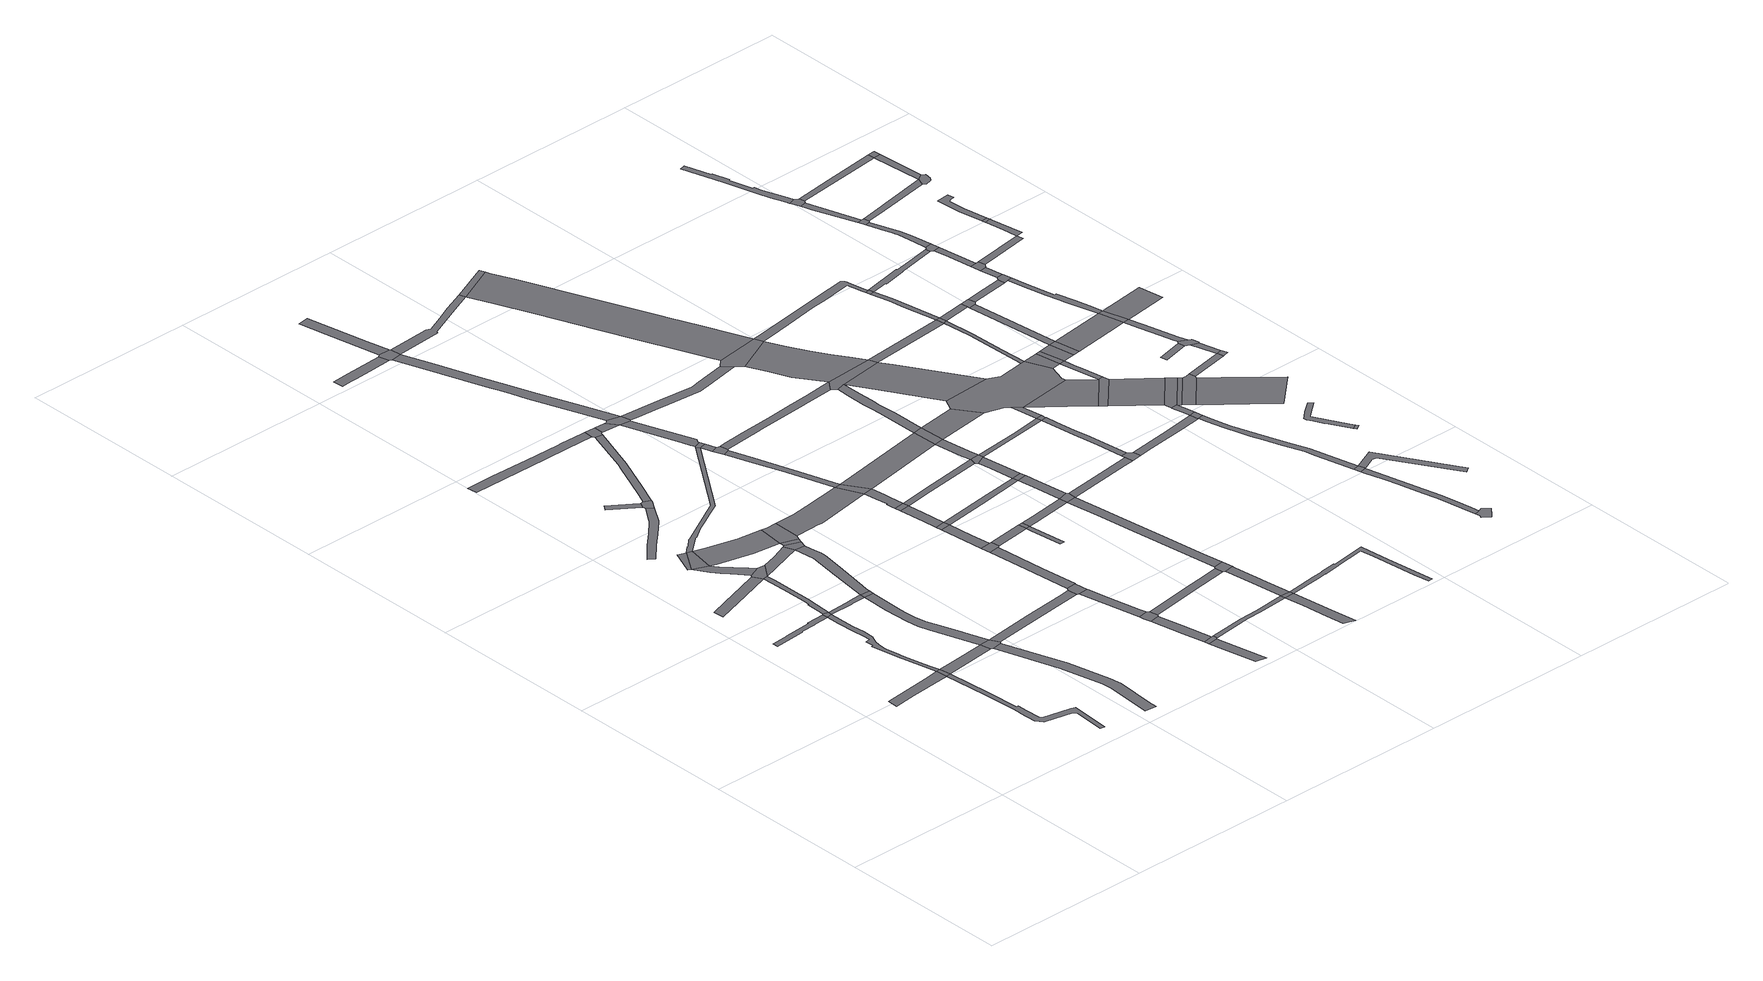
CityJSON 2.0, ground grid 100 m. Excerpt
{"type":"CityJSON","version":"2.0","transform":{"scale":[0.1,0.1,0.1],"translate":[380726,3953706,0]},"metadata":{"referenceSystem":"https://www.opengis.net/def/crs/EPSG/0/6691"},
"CityObjects":{
"road1":{"type":"Road","attributes":{"class":"1040","RoadStructureAttribute.sectionType":"1"},"geometry":[{"type":"MultiSurface","lod":"1","boundaries":[[[0,1,2,3,4,5]]]}]},
"road2":{"type":"Road","attributes":{"class":"1040","RoadStructureAttribute.sectionType":"1"},"geometry":[{"type":"MultiSurface","lod":"1","boundaries":[[[6,7,8,9,10,11,12,13,14,15,16,17,18]]]}]},
"road3":{"type":"Road","attributes":{"class":"1040","RoadStructureAttribute.sectionType":"1"},"geometry":[{"type":"MultiSurface","lod":"1","boundaries":[[[19,5,20,21,22,23,24,25,26,27,28,29,30,31,32,33,34,35,36,37]]]}]},
"road4":{"type":"Road","attributes":{"class":"1040","RoadStructureAttribute.sectionType":"4"},"geometry":[{"type":"MultiSurface","lod":"1","boundaries":[[[38,0,5,19]]]}]},
"road5":{"type":"Road","attributes":{"class":"1040","RoadStructureAttribute.sectionType":"1"},"geometry":[{"type":"MultiSurface","lod":"1","boundaries":[[[39,18,40,41,42,43,44,45,46,47,48,49,50,0,38,51,52,53,54,55,56,57,58,59,60,61,62,63]]]}]},
"road6":{"type":"Road","attributes":{"class":"1040","RoadStructureAttribute.sectionType":"1"},"geometry":[{"type":"MultiSurface","lod":"1","boundaries":[[[64,65,66,67,68,69,70,71]]]}]},
"road7":{"type":"Road","attributes":{"class":"1040","RoadStructureAttribute.sectionType":"1"},"geometry":[{"type":"MultiSurface","lod":"1","boundaries":[[[72,73,74,38,19,75,76]]]}]},
"road8":{"type":"Road","attributes":{"class":"1040","RoadStructureAttribute.sectionType":"4"},"geometry":[{"type":"MultiSurface","lod":"1","boundaries":[[[77,6,18,39,78]]]}]},
"road9":{"type":"Road","attributes":{"class":"1040","RoadStructureAttribute.sectionType":"1"},"geometry":[{"type":"MultiSurface","lod":"1","boundaries":[[[79,71,80,81,82,83,84,85,77,78,86,87,88,89]]]}]},
"road10":{"type":"Road","attributes":{"name":"都道440号","class":"1040","function":"3","usage":"1","RoadStructureAttribute.sectionType":"1"},"geometry":[{"type":"MultiSurface","lod":"1","boundaries":[[[90,91,92,93]]]}]},
"road11":{"type":"Road","attributes":{"name":"都道440号","class":"1040","function":"3","usage":"1","RoadStructureAttribute.sectionType":"4"},"geometry":[{"type":"MultiSurface","lod":"1","boundaries":[[[93,92,94,95]]]}]},
"road12":{"type":"Road","attributes":{"class":"1040","RoadStructureAttribute.sectionType":"1"},"geometry":[{"type":"MultiSurface","lod":"1","boundaries":[[[92,96,97,98,99,100,101,102,103,104,94]]]}]},
"road13":{"type":"Road","attributes":{"class":"1040","RoadStructureAttribute.sectionType":"1"},"geometry":[{"type":"MultiSurface","lod":"1","boundaries":[[[105,106,107,78,39,108,109,110]]]}]},
"road14":{"type":"Road","attributes":{"class":"1040","RoadStructureAttribute.sectionType":"1"},"geometry":[{"type":"MultiSurface","lod":"1","boundaries":[[[111,112,113,114,115,116,117,118,119,120,121]]]}]},
"road15":{"type":"Road","attributes":{"class":"1040","RoadStructureAttribute.sectionType":"4"},"geometry":[{"type":"MultiSurface","lod":"1","boundaries":[[[101,100,64,71,79,122,123]]]}]},
"road16":{"type":"Road","attributes":{"class":"1040","RoadStructureAttribute.sectionType":"4"},"geometry":[{"type":"MultiSurface","lod":"1","boundaries":[[[124,72,76,112,111,125]]]}]},
"road17":{"type":"Road","attributes":{"class":"1040","RoadStructureAttribute.sectionType":"1"},"geometry":[{"type":"MultiSurface","lod":"1","boundaries":[[[126,127,128,129,130,131,132,133,134,135,136,137]]]}]},
"road18":{"type":"Road","attributes":{"class":"1040","RoadStructureAttribute.sectionType":"1"},"geometry":[{"type":"MultiSurface","lod":"1","boundaries":[[[110,138,139,140,141,142,72,124,143,144,145,146,147,148,149,150,151,152,153]]]}]},
"road19":{"type":"Road","attributes":{"class":"1040","RoadStructureAttribute.sectionType":"4"},"geometry":[{"type":"MultiSurface","lod":"1","boundaries":[[[154,105,110,153,155]]]}]},
"road20":{"type":"Road","attributes":{"name":"都道440号","class":"1040","function":"3","usage":"1","RoadStructureAttribute.sectionType":"1"},"geometry":[{"type":"MultiSurface","lod":"1","boundaries":[[[95,94,156,157,158,159,160,161]]]}]},
"road21":{"type":"Road","attributes":{"class":"1040","RoadStructureAttribute.sectionType":"1"},"geometry":[{"type":"MultiSurface","lod":"1","boundaries":[[[162,163,122,79,164,165,166]]]}]},
"road22":{"type":"Road","attributes":{"class":"1040","RoadStructureAttribute.sectionType":"1"},"geometry":[{"type":"MultiSurface","lod":"1","boundaries":[[[167,168,169,170]]]}]},
"road23":{"type":"Road","attributes":{"class":"1040","RoadStructureAttribute.sectionType":"1"},"geometry":[{"type":"MultiSurface","lod":"1","boundaries":[[[166,171,172,154,155,173,174,175,176,177,178,179,180,181]]]}]},
"road24":{"type":"Road","attributes":{"class":"1040","RoadStructureAttribute.sectionType":"4"},"geometry":[{"type":"MultiSurface","lod":"1","boundaries":[[[182,170,169,183,126,137,184,185]]]}]},
"road25":{"type":"Road","attributes":{"class":"1040","RoadStructureAttribute.sectionType":"4"},"geometry":[{"type":"MultiSurface","lod":"1","boundaries":[[[186,162,166,181,187]]]}]},
"road26":{"type":"Road","attributes":{"class":"1040","RoadStructureAttribute.sectionType":"1"},"geometry":[{"type":"MultiSurface","lod":"1","boundaries":[[[188,189,190,191,192,193,194,195,196,197,198]]]}]},
"road27":{"type":"Road","attributes":{"class":"1040","RoadStructureAttribute.sectionType":"1"},"geometry":[{"type":"MultiSurface","lod":"1","boundaries":[[[158,199,200,186,187,201]]]}]},
"road28":{"type":"Road","attributes":{"class":"1040","RoadStructureAttribute.sectionType":"1"},"geometry":[{"type":"MultiSurface","lod":"1","boundaries":[[[202,203,204,124,125,205,206,207]]]}]},
"road29":{"type":"Road","attributes":{"name":"都道440号","class":"1040","function":"3","usage":"1","RoadStructureAttribute.sectionType":"4"},"geometry":[{"type":"MultiSurface","lod":"1","boundaries":[[[159,158,201,208,209,210,211,212]]]}]},
"road30":{"type":"Road","attributes":{"class":"1040","RoadStructureAttribute.sectionType":"1"},"geometry":[{"type":"MultiSurface","lod":"1","boundaries":[[[213,214,215,216,217,218,219,220,93,95,221,222,223,224,225,226,227]]]}]},
"road31":{"type":"Road","attributes":{"class":"1040","RoadStructureAttribute.sectionType":"1"},"geometry":[{"type":"MultiSurface","lod":"1","boundaries":[[[228,229,230,231,232,233,182,185,234,235,236,237,238]]]}]},
"road32":{"type":"Road","attributes":{"class":"1040","RoadStructureAttribute.sectionType":"1"},"geometry":[{"type":"MultiSurface","lod":"1","boundaries":[[[239,240,241,242,243,244]]]}]},
"road33":{"type":"Road","attributes":{"class":"1040","RoadStructureAttribute.sectionType":"4"},"geometry":[{"type":"MultiSurface","lod":"1","boundaries":[[[245,246,247,240,239,248]]]}]},
"road34":{"type":"Road","attributes":{"class":"1040","RoadStructureAttribute.sectionType":"1"},"geometry":[{"type":"MultiSurface","lod":"1","boundaries":[[[249,250,251,247,246,252]]]}]},
"road35":{"type":"Road","attributes":{"class":"1040","RoadStructureAttribute.sectionType":"1"},"geometry":[{"type":"MultiSurface","lod":"1","boundaries":[[[253,254,255,256,257,258,259,260]]]}]},
"road36":{"type":"Road","attributes":{"class":"1040","RoadStructureAttribute.sectionType":"4"},"geometry":[{"type":"MultiSurface","lod":"1","boundaries":[[[261,262,263,250,249,264,265]]]}]},
"road37":{"type":"Road","attributes":{"class":"1040","RoadStructureAttribute.sectionType":"1"},"geometry":[{"type":"MultiSurface","lod":"1","boundaries":[[[266,267,268,262,261,269,270,271]]]}]},
"road38":{"type":"Road","attributes":{"name":"都道440号","class":"1040","function":"3","usage":"1","RoadStructureAttribute.sectionType":"1"},"geometry":[{"type":"MultiSurface","lod":"1","boundaries":[[[272,273,274,211,210,275,276,277,278]]]}]},
"road39":{"type":"Road","attributes":{"class":"1040","RoadStructureAttribute.sectionType":"4"},"geometry":[{"type":"MultiSurface","lod":"1","boundaries":[[[279,280,202,207,281,267,266]]]}]},
"road40":{"type":"Road","attributes":{"class":"1040","RoadStructureAttribute.sectionType":"4"},"geometry":[{"type":"MultiSurface","lod":"1","boundaries":[[[194,193,228,238,282,283,284]]]}]},
"road41":{"type":"Road","attributes":{"class":"1040","RoadStructureAttribute.sectionType":"1"},"geometry":[{"type":"MultiSurface","lod":"1","boundaries":[[[285,286,287,280,279,288,289]]]}]},
"road42":{"type":"Road","attributes":{"class":"1040","RoadStructureAttribute.sectionType":"4"},"geometry":[{"type":"MultiSurface","lod":"1","boundaries":[[[290,291,292,293,286,285,294]]]}]},
"road43":{"type":"Road","attributes":{"class":"1040","RoadStructureAttribute.sectionType":"1"},"geometry":[{"type":"MultiSurface","lod":"1","boundaries":[[[284,283,295,296]]]}]},
"road44":{"type":"Road","attributes":{"class":"1040","RoadStructureAttribute.sectionType":"1"},"geometry":[{"type":"MultiSurface","lod":"1","boundaries":[[[297,298,299,292,291,300]]]}]},
"road45":{"type":"Road","attributes":{"class":"1040","RoadStructureAttribute.sectionType":"4"},"geometry":[{"type":"MultiSurface","lod":"1","boundaries":[[[301,253,260,302,303,304,305]]]}]},
"road46":{"type":"Road","attributes":{"class":"1040","RoadStructureAttribute.sectionType":"4"},"geometry":[{"type":"MultiSurface","lod":"1","boundaries":[[[306,307,298,297]]]}]},
"road47":{"type":"Road","attributes":{"class":"1040","RoadStructureAttribute.sectionType":"1"},"geometry":[{"type":"MultiSurface","lod":"1","boundaries":[[[303,302,308,309,310,311,312,313,314,315,316,317,318,319,320]]]}]},
"road48":{"type":"Road","attributes":{"class":"1040","RoadStructureAttribute.sectionType":"1"},"geometry":[{"type":"MultiSurface","lod":"1","boundaries":[[[321,322,323,324,301,305,325,326]]]}]},
"road49":{"type":"Road","attributes":{"class":"1040","RoadStructureAttribute.sectionType":"4"},"geometry":[{"type":"MultiSurface","lod":"1","boundaries":[[[314,327,296,295,328,329,330,331,315]]]}]},
"road50":{"type":"Road","attributes":{"class":"1040","RoadStructureAttribute.sectionType":"1"},"geometry":[{"type":"MultiSurface","lod":"1","boundaries":[[[332,333,334,307,306,335]]]}]},
"road51":{"type":"Road","attributes":{"class":"1040","RoadStructureAttribute.sectionType":"1"},"geometry":[{"type":"MultiSurface","lod":"1","boundaries":[[[295,336,337,338,339,340,341,342,343,328]]]}]},
"road52":{"type":"Road","attributes":{"class":"1040","RoadStructureAttribute.sectionType":"4"},"geometry":[{"type":"MultiSurface","lod":"1","boundaries":[[[340,339,213,227,344]]]}]},
"road53":{"type":"Road","attributes":{"class":"1040","RoadStructureAttribute.sectionType":"1"},"geometry":[{"type":"MultiSurface","lod":"1","boundaries":[[[345,346,347,245,248,348,349,350]]]}]},
"road54":{"type":"Road","attributes":{"class":"1040","RoadStructureAttribute.sectionType":"1"},"geometry":[{"type":"MultiSurface","lod":"1","boundaries":[[[344,227,351,352,353]]]}]},
"road55":{"type":"Road","attributes":{"class":"1040","RoadStructureAttribute.sectionType":"4"},"geometry":[{"type":"MultiSurface","lod":"1","boundaries":[[[354,353,352,355,356,357,358]]]}]},
"road56":{"type":"Road","attributes":{"class":"1040","RoadStructureAttribute.sectionType":"4"},"geometry":[{"type":"MultiSurface","lod":"1","boundaries":[[[359,360,333,332]]]}]},
"road57":{"type":"Road","attributes":{"class":"1040","RoadStructureAttribute.sectionType":"1"},"geometry":[{"type":"MultiSurface","lod":"1","boundaries":[[[356,355,361,362,363,364,272,365,366,367,368]]]}]},
"road58":{"type":"Road","attributes":{"class":"1040","usage":"1","RoadStructureAttribute.sectionType":"1"},"geometry":[{"type":"MultiSurface","lod":"1","boundaries":[[[369,278,370,371,372,373,360,359,374,375]]]}]},
"road59":{"type":"Road","attributes":{"name":"都道440号","class":"1040","function":"3","usage":"1","RoadStructureAttribute.sectionType":"4"},"geometry":[{"type":"MultiSurface","lod":"1","boundaries":[[[365,272,278,369]]]}]},
"road60":{"type":"Road","attributes":{"class":"1040","RoadStructureAttribute.sectionType":"1"},"geometry":[{"type":"MultiSurface","lod":"1","boundaries":[[[376,377,378,265,264,379,380,381]]]}]},
"road61":{"type":"Road","attributes":{"class":"1040","RoadStructureAttribute.sectionType":"1"},"geometry":[{"type":"MultiSurface","lod":"1","boundaries":[[[382,290,294,383,384]]]}]},
"road62":{"type":"Road","attributes":{"class":"1040","RoadStructureAttribute.sectionType":"1"},"geometry":[{"type":"MultiSurface","lod":"1","boundaries":[[[385,384,386,387,388]]]}]},
"road63":{"type":"Road","attributes":{"class":"1040","RoadStructureAttribute.sectionType":"4"},"geometry":[{"type":"MultiSurface","lod":"1","boundaries":[[[389,382,384,385]]]}]},
"road64":{"type":"Road","attributes":{"class":"1040","RoadStructureAttribute.sectionType":"1"},"geometry":[{"type":"MultiSurface","lod":"1","boundaries":[[[350,390,391,392,393,394,395]]]}]},
"road65":{"type":"Road","attributes":{"class":"1040","RoadStructureAttribute.sectionType":"1"},"geometry":[{"type":"MultiSurface","lod":"1","boundaries":[[[396,397,306,297,398,399]]]}]},
"road66":{"type":"Road","attributes":{"class":"1040","RoadStructureAttribute.sectionType":"4"},"geometry":[{"type":"MultiSurface","lod":"1","boundaries":[[[345,350,395,400]]]}]},
"road67":{"type":"Road","attributes":{"class":"1040","RoadStructureAttribute.sectionType":"1"},"geometry":[{"type":"MultiSurface","lod":"1","boundaries":[[[401,402,403,404,405,304,303,406,407,408,409]]]}]},
"road68":{"type":"Road","attributes":{"class":"1040","RoadStructureAttribute.sectionType":"1"},"geometry":[{"type":"MultiSurface","lod":"1","boundaries":[[[410,411,359,332,412,413]]]}]},
"road69":{"type":"Road","attributes":{"class":"1040","RoadStructureAttribute.sectionType":"1"},"geometry":[{"type":"MultiSurface","lod":"1","boundaries":[[[414,415,416,417,345,400,418,419,420,421]]]}]},
"road70":{"type":"Road","attributes":{"name":"都道440号","class":"1040","function":"3","usage":"1","RoadStructureAttribute.sectionType":"1"},"geometry":[{"type":"MultiSurface","lod":"1","boundaries":[[[422,365,369,423]]]}]},
"road71":{"type":"Road","attributes":{"class":"1040","RoadStructureAttribute.sectionType":"1"},"geometry":[{"type":"MultiSurface","lod":"1","boundaries":[[[424,425,389,385,426,427]]]}]},
"road72":{"type":"Road","attributes":{"class":"1040","RoadStructureAttribute.sectionType":"4"},"geometry":[{"type":"MultiSurface","lod":"1","boundaries":[[[428,429,376,381,430,415,414]]]}]},
"road73":{"type":"Road","attributes":{"class":"1040","RoadStructureAttribute.sectionType":"1"},"geometry":[{"type":"MultiSurface","lod":"1","boundaries":[[[431,432,433,434,315,331,435,436,437,438,439,440,441]]]}]},
"road74":{"type":"Road","attributes":{"class":"1040","RoadStructureAttribute.sectionType":"1"},"geometry":[{"type":"MultiSurface","lod":"1","boundaries":[[[442,427,443,444,445,429,428,446,447,448,449]]]}]},
"road75":{"type":"Road","attributes":{"class":"1040","RoadStructureAttribute.sectionType":"1"},"geometry":[{"type":"MultiSurface","lod":"1","boundaries":[[[450,451,452,453,454,455,456,358,357,457,458,459,460,461,462,463]]]}]},
"road76":{"type":"Road","attributes":{"class":"1040","RoadStructureAttribute.sectionType":"4"},"geometry":[{"type":"MultiSurface","lod":"1","boundaries":[[[464,424,427,442,465]]]}]},
"road77":{"type":"Road","attributes":{"class":"1040","RoadStructureAttribute.sectionType":"1"},"geometry":[{"type":"MultiSurface","lod":"1","boundaries":[[[466,399,467,424,464,468]]]}]},
"road78":{"type":"Road","attributes":{"class":"1040","RoadStructureAttribute.sectionType":"1"},"geometry":[{"type":"MultiSurface","lod":"1","boundaries":[[[469,470,471,472,473,474,400,395,475,476,477,478,479,480,481,482,483,484,485,486]]]}]},
"road79":{"type":"Road","attributes":{"class":"1040","RoadStructureAttribute.sectionType":"4"},"geometry":[{"type":"MultiSurface","lod":"1","boundaries":[[[487,396,399,466]]]}]},
"road80":{"type":"Road","attributes":{"class":"1040","RoadStructureAttribute.sectionType":"1"},"geometry":[{"type":"MultiSurface","lod":"1","boundaries":[[[488,489,490,396,487,491,492]]]}]},
"road81":{"type":"Road","attributes":{"class":"1040","RoadStructureAttribute.sectionType":"4"},"geometry":[{"type":"MultiSurface","lod":"1","boundaries":[[[493,410,413,489,488]]]}]},
"road82":{"type":"Road","attributes":{"class":"1040","RoadStructureAttribute.sectionType":"1"},"geometry":[{"type":"MultiSurface","lod":"1","boundaries":[[[494,423,495,410,493,496]]]}]},
"road83":{"type":"Road","attributes":{"name":"都道440号","class":"1040","function":"3","usage":"1","RoadStructureAttribute.sectionType":"4"},"geometry":[{"type":"MultiSurface","lod":"1","boundaries":[[[497,422,423,494]]]}]},
"road84":{"type":"Road","attributes":{"name":"都道8号","class":"1040","function":"3","usage":"1","RoadStructureAttribute.sectionType":"4"},"geometry":[{"type":"MultiSurface","lod":"1","boundaries":[[[498,401,409,499]]]}]},
"road85":{"type":"Road","attributes":{"class":"1040","RoadStructureAttribute.sectionType":"1"},"geometry":[{"type":"MultiSurface","lod":"1","boundaries":[[[500,501,502,503,504,505,422,497,506,507,508,509]]]}]},
"road86":{"type":"Road","attributes":{"class":"1040","RoadStructureAttribute.sectionType":"1"},"geometry":[{"type":"MultiSurface","lod":"1","boundaries":[[[510,511,465,442,512,513,514]]]}]},
"road87":{"type":"Road","attributes":{"name":"都道8号","class":"1040","function":"3","usage":"1","RoadStructureAttribute.sectionType":"1"},"geometry":[{"type":"MultiSurface","lod":"1","boundaries":[[[499,409,515,516,517,518,519,520,521,522,523,524,525,526,527,528,529,530,531,532]]]}]},
"road88":{"type":"Road","attributes":{"name":"都道440号","class":"1040","function":"3","usage":"1","RoadStructureAttribute.sectionType":"1"},"geometry":[{"type":"MultiSurface","lod":"1","boundaries":[[[533,497,494,534]]]}]},
"road89":{"type":"Road","attributes":{"name":"都道8号","class":"1040","function":"3","usage":"1","RoadStructureAttribute.sectionType":"4"},"geometry":[{"type":"MultiSurface","lod":"1","boundaries":[[[522,521,431,441,535,536]]]}]},
"road90":{"type":"Road","attributes":{"class":"1040","RoadStructureAttribute.sectionType":"1"},"geometry":[{"type":"MultiSurface","lod":"1","boundaries":[[[537,538,493,488,539]]]}]},
"road91":{"type":"Road","attributes":{"name":"都道8号","class":"1040","function":"3","usage":"1","RoadStructureAttribute.sectionType":"1"},"geometry":[{"type":"MultiSurface","lod":"1","boundaries":[[[536,535,540,541,542,450,543,544,545,546,547]]]}]},
"road92":{"type":"Road","attributes":{"name":"都道8号","class":"1040","function":"3","usage":"1","RoadStructureAttribute.sectionType":"4"},"geometry":[{"type":"MultiSurface","lod":"1","boundaries":[[[543,450,463,501,500,548]]]}]},
"road93":{"type":"Road","attributes":{"class":"1040","RoadStructureAttribute.sectionType":"4"},"geometry":[{"type":"MultiSurface","lod":"1","boundaries":[[[549,550,510,514,551,552]]]}]},
"road94":{"type":"Road","attributes":{"class":"1040","RoadStructureAttribute.sectionType":"1"},"geometry":[{"type":"MultiSurface","lod":"1","boundaries":[[[553,539,554,555,556,550,549,557,558,559]]]}]},
"road95":{"type":"Road","attributes":{"name":"都道8号","class":"1040","function":"3","usage":"1","RoadStructureAttribute.sectionType":"1"},"geometry":[{"type":"MultiSurface","lod":"1","boundaries":[[[548,500,560,561,562,563]]]}]},
"road96":{"type":"Road","attributes":{"class":"1040","RoadStructureAttribute.sectionType":"4"},"geometry":[{"type":"MultiSurface","lod":"1","boundaries":[[[564,537,539,553,565]]]}]},
"road97":{"type":"Road","attributes":{"class":"1040","RoadStructureAttribute.sectionType":"1"},"geometry":[{"type":"MultiSurface","lod":"1","boundaries":[[[566,537,564,567]]]}]},
"road98":{"type":"Road","attributes":{"name":"都道8号","class":"1040","function":"3","usage":"1","RoadStructureAttribute.sectionType":"4"},"geometry":[{"type":"MultiSurface","lod":"1","boundaries":[[[562,561,533,534,568,566,567,569,570,571,572,573,574]]]}]},
"road99":{"type":"Road","attributes":{"class":"1040","RoadStructureAttribute.sectionType":"1"},"geometry":[{"type":"MultiSurface","lod":"1","boundaries":[[[575,576,552,551,577,578,579]]]}]},
"road100":{"type":"Road","attributes":{"name":"都道8号","class":"1040","function":"3","usage":"1","RoadStructureAttribute.sectionType":"1"},"geometry":[{"type":"MultiSurface","lod":"1","boundaries":[[[569,567,580,581,582,583]]]}]},
"road101":{"type":"Road","attributes":{"class":"1040","RoadStructureAttribute.sectionType":"1"},"geometry":[{"type":"MultiSurface","lod":"1","boundaries":[[[584,585,586,522,536,587,588,589,590,591,592,593,594,595,596,597,598,599]]]}]},
"road102":{"type":"Road","attributes":{"class":"1040","RoadStructureAttribute.sectionType":"1"},"geometry":[{"type":"MultiSurface","lod":"1","boundaries":[[[600,543,548,601]]]}]},
"road103":{"type":"Road","attributes":{"class":"1040","RoadStructureAttribute.sectionType":"4"},"geometry":[{"type":"MultiSurface","lod":"1","boundaries":[[[602,603,604,605,606,607,608,609]]]}]},
"road104":{"type":"Road","attributes":{"name":"都道8号","class":"1040","function":"3","usage":"1","RoadStructureAttribute.sectionType":"4"},"geometry":[{"type":"MultiSurface","lod":"1","boundaries":[[[610,583,582,611,612]]]}]},
"road105":{"type":"Road","attributes":{"class":"1040","RoadStructureAttribute.sectionType":"1"},"geometry":[{"type":"MultiSurface","lod":"1","boundaries":[[[613,614,615,616,617,618,619,620,621,622,604,603,623,624,625,626,627]]]}]},
"road106":{"type":"Road","attributes":{"class":"1040","RoadStructureAttribute.sectionType":"4"},"geometry":[{"type":"MultiSurface","lod":"1","boundaries":[[[628,629,614,613,630]]]}]},
"road107":{"type":"Road","attributes":{"class":"1040","RoadStructureAttribute.sectionType":"1"},"geometry":[{"type":"MultiSurface","lod":"1","boundaries":[[[631,632,633,634,635,636,637,638,639,640,641,629,628,642,643,644,645,646,647,648,649]]]}]},
"road108":{"type":"Road","attributes":{"class":"1040","RoadStructureAttribute.sectionType":"4"},"geometry":[{"type":"MultiSurface","lod":"1","boundaries":[[[650,575,579,632,631,651]]]}]},
"road109":{"type":"Road","attributes":{"class":"1040","RoadStructureAttribute.sectionType":"1"},"geometry":[{"type":"MultiSurface","lod":"1","boundaries":[[[652,653,654,655,575,650,656]]]}]},
"road110":{"type":"Road","attributes":{"name":"都道8号","class":"1040","function":"3","usage":"1","RoadStructureAttribute.sectionType":"1"},"geometry":[{"type":"MultiSurface","lod":"1","boundaries":[[[612,611,657,658,659]]]}]},
"road111":{"type":"Road","attributes":{"name":"都道8号","class":"1040","function":"3","usage":"1","RoadStructureAttribute.sectionType":"1"},"geometry":[{"type":"MultiSurface","lod":"1","boundaries":[[[660,572,571,661,662]]]}]},
"road112":{"type":"Road","attributes":{"class":"1040","RoadStructureAttribute.sectionType":"1"},"geometry":[{"type":"MultiSurface","lod":"1","boundaries":[[[663,601,664,573,572,665,666]]]}]},
"road113":{"type":"Road","attributes":{"class":"1040","RoadStructureAttribute.sectionType":"1"},"geometry":[{"type":"MultiSurface","lod":"1","boundaries":[[[667,662,583,610,668,669]]]}]},
"road114":{"type":"Road","attributes":{"name":"都道8号","class":"1040","function":"3","usage":"1","RoadStructureAttribute.sectionType":"4"},"geometry":[{"type":"MultiSurface","lod":"1","boundaries":[[[670,660,662,667]]]}]},
"road115":{"type":"Road","attributes":{"class":"1040","RoadStructureAttribute.sectionType":"4"},"geometry":[{"type":"MultiSurface","lod":"1","boundaries":[[[671,600,601,663]]]}]},
"road116":{"type":"Road","attributes":{"name":"都道8号","class":"1040","function":"3","usage":"1","RoadStructureAttribute.sectionType":"4"},"geometry":[{"type":"MultiSurface","lod":"1","boundaries":[[[658,657,653,652,672,673]]]}]},
"road117":{"type":"Road","attributes":{"class":"1040","RoadStructureAttribute.sectionType":"1"},"geometry":[{"type":"MultiSurface","lod":"1","boundaries":[[[674,628,630,675,676,677,678]]]}]},
"road118":{"type":"Road","attributes":{"class":"1040","RoadStructureAttribute.sectionType":"1"},"geometry":[{"type":"MultiSurface","lod":"1","boundaries":[[[679,680,681,682,600,671,683]]]}]},
"road119":{"type":"Road","attributes":{"name":"都道8号","class":"1040","function":"3","usage":"1","RoadStructureAttribute.sectionType":"1"},"geometry":[{"type":"MultiSurface","lod":"1","boundaries":[[[672,652,684,685]]]}]},
"road120":{"type":"Road","attributes":{"name":"都道8号","class":"1040","function":"3","usage":"1","RoadStructureAttribute.sectionType":"1"},"geometry":[{"type":"MultiSurface","lod":"1","boundaries":[[[686,670,667,687]]]}]},
"road121":{"type":"Road","attributes":{"class":"1040","RoadStructureAttribute.sectionType":"4"},"geometry":[{"type":"MultiSurface","lod":"1","boundaries":[[[688,595,594,680,679]]]}]},
"road122":{"type":"Road","attributes":{"name":"都道8号","class":"1040","function":"3","usage":"1","RoadStructureAttribute.sectionType":"4"},"geometry":[{"type":"MultiSurface","lod":"1","boundaries":[[[689,690,685,684,691,692,693]]]}]},
"road123":{"type":"Road","attributes":{"name":"都道8号","class":"1040","function":"3","usage":"1","RoadStructureAttribute.sectionType":"4"},"geometry":[{"type":"MultiSurface","lod":"1","boundaries":[[[694,686,687,695]]]}]},
"road124":{"type":"Road","attributes":{"class":"1040","RoadStructureAttribute.sectionType":"1"},"geometry":[{"type":"MultiSurface","lod":"1","boundaries":[[[696,671,663,697]]]}]},
"road125":{"type":"Road","attributes":{"class":"1040","RoadStructureAttribute.sectionType":"1"},"geometry":[{"type":"MultiSurface","lod":"1","boundaries":[[[698,699,686,694]]]}]},
"road126":{"type":"Road","attributes":{"class":"1040","RoadStructureAttribute.sectionType":"1"},"geometry":[{"type":"MultiSurface","lod":"1","boundaries":[[[700,701,702,703,704,705,706,707,708,709,710,711,712,713,714,715]]]}]},
"road127":{"type":"Road","attributes":{"class":"1040","RoadStructureAttribute.sectionType":"4"},"geometry":[{"type":"MultiSurface","lod":"1","boundaries":[[[710,709,716,717]]]}]},
"road128":{"type":"Road","attributes":{"name":"都道8号","class":"1040","function":"3","usage":"1","RoadStructureAttribute.sectionType":"1"},"geometry":[{"type":"MultiSurface","lod":"1","boundaries":[[[692,691,718,719,720,721,722]]]}]},
"road129":{"type":"Road","attributes":{"class":"1040","RoadStructureAttribute.sectionType":"4"},"geometry":[{"type":"MultiSurface","lod":"1","boundaries":[[[723,696,697,699,698,724]]]}]},
"road130":{"type":"Road","attributes":{"name":"都道8号","class":"1040","function":"3","usage":"1","RoadStructureAttribute.sectionType":"1"},"geometry":[{"type":"MultiSurface","lod":"1","boundaries":[[[725,694,695,726,727]]]}]},
"road131":{"type":"Road","attributes":{"class":"1040","RoadStructureAttribute.sectionType":"1"},"geometry":[{"type":"MultiSurface","lod":"1","boundaries":[[[728,729,730,731,688,679,732,733,734,735,736,737]]]}]},
"road132":{"type":"Road","attributes":{"class":"1040","RoadStructureAttribute.sectionType":"1"},"geometry":[{"type":"MultiSurface","lod":"1","boundaries":[[[738,689,693,739]]]}]},
"road133":{"type":"Road","attributes":{"class":"1040","RoadStructureAttribute.sectionType":"1"},"geometry":[{"type":"MultiSurface","lod":"1","boundaries":[[[740,741,742,743]]]}]},
"road134":{"type":"Road","attributes":{"class":"1040","RoadStructureAttribute.sectionType":"1"},"geometry":[{"type":"MultiSurface","lod":"1","boundaries":[[[744,745,723,724,746]]]}]},
"road135":{"type":"Road","attributes":{"class":"1040","RoadStructureAttribute.sectionType":"4"},"geometry":[{"type":"MultiSurface","lod":"1","boundaries":[[[747,740,743,748,749,750,751,752]]]}]},
"road136":{"type":"Road","attributes":{"class":"1040","RoadStructureAttribute.sectionType":"1"},"geometry":[{"type":"MultiSurface","lod":"1","boundaries":[[[748,753,738,754,755,749]]]}]},
"road137":{"type":"Road","attributes":{"class":"1040","RoadStructureAttribute.sectionType":"4"},"geometry":[{"type":"MultiSurface","lod":"1","boundaries":[[[754,738,739,756,757,758]]]}]},
"road138":{"type":"Road","attributes":{"class":"1040","RoadStructureAttribute.sectionType":"1"},"geometry":[{"type":"MultiSurface","lod":"1","boundaries":[[[759,727,760,761,762,747,752,763,764]]]}]},
"road139":{"type":"Road","attributes":{"name":"都道8号","class":"1040","function":"3","usage":"1","RoadStructureAttribute.sectionType":"4"},"geometry":[{"type":"MultiSurface","lod":"1","boundaries":[[[765,725,727,759]]]}]},
"road140":{"type":"Road","attributes":{"class":"1040","RoadStructureAttribute.sectionType":"1"},"geometry":[{"type":"MultiSurface","lod":"1","boundaries":[[[766,767,768,769,770,771,725,765,772,773,774,775,776]]]}]},
"road141":{"type":"Road","attributes":{"class":"1040","RoadStructureAttribute.sectionType":"4"},"geometry":[{"type":"MultiSurface","lod":"1","boundaries":[[[777,778,744,746,767,766]]]}]},
"road142":{"type":"Road","attributes":{"class":"1040","RoadStructureAttribute.sectionType":"1"},"geometry":[{"type":"MultiSurface","lod":"1","boundaries":[[[779,780,778,777,781]]]}]},
"road143":{"type":"Road","attributes":{"class":"1040","RoadStructureAttribute.sectionType":"4"},"geometry":[{"type":"MultiSurface","lod":"1","boundaries":[[[782,783,784,785,780,779,786]]]}]},
"road144":{"type":"Road","attributes":{"class":"1040","RoadStructureAttribute.sectionType":"1"},"geometry":[{"type":"MultiSurface","lod":"1","boundaries":[[[787,788,789,790,784,783]]]}]},
"road145":{"type":"Road","attributes":{"class":"1040","RoadStructureAttribute.sectionType":"4"},"geometry":[{"type":"MultiSurface","lod":"1","boundaries":[[[791,792,793,728,737,788,787,794]]]}]},
"road146":{"type":"Road","attributes":{"class":"1040","RoadStructureAttribute.sectionType":"1"},"geometry":[{"type":"MultiSurface","lod":"1","boundaries":[[[795,796,797,798,799,800,801,802,803,804,805,806,807,808,809,810,811,812,813,814,815,816]]]}]},
"road147":{"type":"Road","attributes":{"class":"1040","RoadStructureAttribute.sectionType":"1"},"geometry":[{"type":"MultiSurface","lod":"1","boundaries":[[[817,818,819,820,821,822,823,824,792,791,825,826]]]}]},
"road148":{"type":"Road","attributes":{"class":"1040","RoadStructureAttribute.sectionType":"1"},"geometry":[{"type":"MultiSurface","lod":"1","boundaries":[[[827,828,829,830,831,832,833,834]]]}]},
"road149":{"type":"Road","attributes":{"class":"1040","RoadStructureAttribute.sectionType":"4"},"geometry":[{"type":"MultiSurface","lod":"1","boundaries":[[[805,804,835,828,827,836,837,838,839]]]}]},
"road150":{"type":"Road","attributes":{"class":"1040","RoadStructureAttribute.sectionType":"4"},"geometry":[{"type":"MultiSurface","lod":"1","boundaries":[[[834,833,818,817,840,841,842]]]}]},
"road151":{"type":"Road","attributes":{"name":"都道8号","class":"1040","function":"3","usage":"1","RoadStructureAttribute.sectionType":"1"},"geometry":[{"type":"MultiSurface","lod":"1","boundaries":[[[843,765,759,844,845]]]}]},
"road152":{"type":"Road","attributes":{"class":"1040","RoadStructureAttribute.sectionType":"1"},"geometry":[{"type":"MultiSurface","lod":"1","boundaries":[[[846,782,786,847,848]]]}]},
"road153":{"type":"Road","attributes":{"class":"1040","RoadStructureAttribute.sectionType":"1"},"geometry":[{"type":"MultiSurface","lod":"1","boundaries":[[[849,850,851,841,840,852,853]]]}]},
"road154":{"type":"Road","attributes":{"class":"1040","RoadStructureAttribute.sectionType":"1"},"geometry":[{"type":"MultiSurface","lod":"1","boundaries":[[[854,855,856,837,836,857]]]}]},
"road155":{"type":"Road","attributes":{"class":"1040","RoadStructureAttribute.sectionType":"1"},"geometry":[{"type":"MultiSurface","lod":"1","boundaries":[[[858,859,860,861,846,862,863,864]]]}]},
"road156":{"type":"Road","attributes":{"class":"1040","RoadStructureAttribute.sectionType":"4"},"geometry":[{"type":"MultiSurface","lod":"1","boundaries":[[[865,866,859,858]]]}]},
"road157":{"type":"Road","attributes":{"class":"1040","RoadStructureAttribute.sectionType":"1"},"geometry":[{"type":"MultiSurface","lod":"1","boundaries":[[[867,868,869,866,865,870,871,872,873]]]}]},
"road158":{"type":"Road","attributes":{"class":"1040","RoadStructureAttribute.sectionType":"4"},"geometry":[{"type":"MultiSurface","lod":"1","boundaries":[[[874,849,853,875,876,877,878]]]}]},
"road159":{"type":"Road","attributes":{"class":"1040","RoadStructureAttribute.sectionType":"1"},"geometry":[{"type":"MultiSurface","lod":"1","boundaries":[[[879,857,849,874]]]}]},
"road160":{"type":"Road","attributes":{"class":"1040","RoadStructureAttribute.sectionType":"4"},"geometry":[{"type":"MultiSurface","lod":"1","boundaries":[[[880,881,854,857,879]]]}]}
},
"vertices":[
[549,1070,0],[460,1058,0],[185,1028,0],[182,966,0],[315,981,0],[555,1003,0],
[493,1844,0],[388,1840,0],[389,1833,0],[230,1824,0],[231,1820,0],[128,1814,0],[130,1781,0],[308,1794,0],[310,1795,0],[321,1801,0],[403,1804,0],[413,1808,0],[498,1811,0],
[582,1007,0],[577,753,0],[591,556,0],[592,498,0],[588,498,0],[592,398,0],[621,360,0],[780,325,0],[797,304,0],[784,126,0],[809,122,0],[830,354,0],[803,361,0],[644,396,0],[631,412,0],[628,499,0],[626,557,0],[616,557,0],[603,751,0],
[573,1073,0],
[527,1818,0],[498,1728,0],[501,1633,0],[502,1613,0],[507,1570,0],[509,1517,0],[481,1513,0],[486,1465,0],[473,1462,0],[484,1394,0],[501,1304,0],[528,1165,0],[561,1126,0],[547,1191,0],[526,1286,0],[518,1336,0],[511,1378,0],[508,1399,0],[508,1423,0],[511,1455,0],[517,1480,0],[527,1507,0],[537,1525,0],[537,1592,0],[530,1665,0],
[478,2346,0],[376,2314,0],[300,2289,0],[219,2263,0],[112,2228,0],[117,2167,0],[339,2237,0],[509,2292,0],
[878,1107,0],[873,1106,0],[673,1082,0],[682,1019,0],[890,1043,0],
[499,1850,0],[532,1842,0],
[537,2298,0],[511,2241,0],[511,2120,0],[512,2005,0],[510,1962,0],[505,1962,0],[502,1888,0],[535,1885,0],[540,2005,0],[539,2120,0],[539,2241,0],
[347,2750,0],[286,2610,0],[303,2603,0],[392,2733,0],
[392,2566,0],[423,2724,0],
[353,2517,0],[387,2476,0],[396,2466,0],[443,2408,0],[483,2357,0],[552,2387,0],[522,2419,0],[468,2475,0],[419,2526,0],
[757,1854,0],[711,1853,0],[658,1849,0],[668,1820,0],[678,1822,0],[758,1823,0],
[964,1048,0],[904,1036,0],[1020,675,0],[1077,423,0],[1080,362,0],[1060,94,0],[1126,87,0],[1129,141,0],[1148,366,0],[1137,437,0],[1083,688,0],
[596,2381,0],[573,2382,0],
[943,1112,0],[969,1059,0],
[525,3174,0],[466,3088,0],[454,3070,0],[377,2991,0],[298,2917,0],[207,2821,0],[240,2793,0],[328,2885,0],[406,2957,0],[484,3035,0],[496,3047,0],[563,3151,0],
[755,1662,0],[758,1594,0],[760,1512,0],[771,1444,0],[788,1381,0],[906,1219,0],[893,1255,0],[853,1376,0],[827,1453,0],[815,1521,0],[814,1549,0],[812,1584,0],[810,1616,0],[811,1689,0],[814,1803,0],[815,1820,0],
[761,1854,0],[818,1851,0],
[431,2551,0],[633,2500,0],[793,2482,0],[809,2636,0],[667,2654,0],[484,2701,0],
[784,2445,0],[686,2407,0],[623,2325,0],[728,2359,0],[808,2385,0],
[391,3333,0],[368,3301,0],[521,3192,0],[541,3226,0],
[822,2264,0],[792,2079,0],[819,1876,0],[825,1912,0],[849,2042,0],[865,2140,0],[882,2245,0],[883,2264,0],[884,2276,0],[877,2317,0],[867,2380,0],
[559,3230,0],[523,3191,0],[594,3200,0],[600,3213,0],
[797,2450,0],[881,2420,0],
[169,3915,0],[6,3917,0],[11,3856,0],[472,3852,0],[624,3850,0],[787,3850,0],[788,3903,0],[774,3904,0],[631,3907,0],[614,3907,0],[403,3910,0],
[794,2471,0],[796,2455,0],[892,2448,0],
[1547,1183,0],[1481,1175,0],[1240,1149,0],[1123,1077,0],[1374,1106,0],[1552,1126,0],
[897,2462,0],[900,2470,0],[903,2475,0],[907,2633,0],[846,2632,0],
[1093,3422,0],[782,2975,0],[722,2944,0],[645,2900,0],[493,2817,0],[485,2814,0],[439,2771,0],[432,2771,0],[525,2806,0],[527,2803,0],[594,2850,0],[660,2883,0],[729,2921,0],[795,2956,0],[1111,3406,0],
[795,3836,0],[741,3675,0],[705,3570,0],[685,3523,0],[634,3402,0],[585,3287,0],[654,3342,0],[704,3463,0],[742,3551,0],[781,3663,0],[837,3825,0],
[1780,348,0],[1720,337,0],[1737,250,0],[1776,59,0],[1840,48,0],[1818,159,0],
[1784,380,0],[1773,379,0],[1714,367,0],[1787,354,0],
[1708,700,0],[1650,689,0],[1688,496,0],[1738,555,0],
[520,5121,0],[303,5106,0],[193,5100,0],[197,5038,0],[261,5043,0],[297,5045,0],[394,5052,0],[535,5061,0],
[1695,770,0],[1636,758,0],[1641,733,0],[1717,712,0],[1708,760,0],
[1622,1125,0],[1563,1119,0],[1593,970,0],[1686,813,0],[1649,993,0],[1623,1122,0],
[1350,2678,0],[1124,2645,0],[1029,2635,0],[1010,2478,0],[1041,2479,0],[1081,2479,0],[1416,2537,0],
[1614,1205,0],[1555,1199,0],[1554,1126,0],
[842,3840,0],[851,3845,0],[853,3900,0],
[1564,1714,0],[1503,1708,0],[1528,1467,0],[1614,1206,0],[1592,1424,0],
[1570,1773,0],[1558,1772,0],[1497,1766,0],[1501,1725,0],[1576,1722,0],
[962,3837,0],[918,3898,0],
[1530,2034,0],[1470,2026,0],[1476,1979,0],[1545,1894,0],
[531,5130,0],[548,5054,0],[613,5065,0],[606,5126,0],[601,5129,0],
[1526,2072,0],[1466,2064,0],
[596,4911,0],[678,4670,0],[726,4533,0],[741,4489,0],[766,4415,0],[796,4328,0],[943,3913,0],[1022,3892,0],[948,4101,0],[854,4362,0],[825,4444,0],[743,4683,0],[675,4882,0],
[503,5626,0],[437,5614,0],[438,5606,0],[468,5451,0],[573,5267,0],[536,5454,0],
[933,3900,0],[1029,3830,0],[1029,3831,0],[1031,3833,0],[1034,3834,0],
[1502,2304,0],[1441,2296,0],[1457,2144,0],[1511,2216,0],
[1057,3564,0],[1079,3500,0],[1094,3457,0],[1102,3435,0],[1144,3449,0],[1140,3458,0],[1152,3476,0],[1101,3621,0],
[1154,3421,0],
[2287,426,0],[2106,409,0],[1995,404,0],[2025,381,0],[2113,385,0],[2291,399,0],
[1115,3394,0],[1133,3342,0],[1175,3357,0],
[1186,3351,0],[1155,3280,0],[1195,3294,0],[1201,3303,0],[1195,3351,0],
[1499,2339,0],[1437,2331,0],
[1156,3279,0],[1215,3107,0],[1261,2971,0],[1282,2909,0],[1390,2684,0],[1321,2915,0],[1294,2997,0],[1241,3157,0],
[1476,2547,0],[1426,2464,0],[1436,2387,0],[1432,2387,0],[1435,2355,0],[1489,2433,0],[1485,2463,0],
[2221,836,0],[2158,827,0],[1973,801,0],[1789,723,0],[2071,765,0],[2229,789,0],
[1782,1799,0],[1779,1748,0],[1788,1750,0],
[1815,1753,0],[1792,1718,0],[1813,1528,0],[1840,1531,0],
[1809,1803,0],
[2306,284,0],[2325,127,0],[2339,25,0],[2402,3,0],[2382,161,0],[2349,398,0],
[2058,2141,0],[1861,2115,0],[1779,2066,0],[2064,2107,0],
[2346,424,0],
[1205,5273,0],[1081,5221,0],[987,5180,0],[889,5136,0],[864,5145,0],[887,5086,0],[890,5096,0],[1096,5187,0],[1218,5237,0],
[2024,2411,0],[1730,2372,0],[1675,2327,0],[2014,2372,0],
[2298,789,0],[2242,782,0],[2265,611,0],[2287,430,0],[2322,600,0],[2321,612,0],[2314,664,0],[2299,779,0],
[1988,2788,0],[1990,2635,0],
[2098,1841,0],[1887,1812,0],[1864,1759,0],[2105,1792,0],
[2289,856,0],[2230,848,0],[2230,789,0],
[1702,3899,0],[1528,3866,0],[1472,3855,0],[1271,3872,0],[1086,3829,0],[1187,3819,0],[1272,3811,0],[1461,3795,0],[1471,3794,0],[1538,3807,0],[1749,3848,0],
[2163,1799,0],[2131,1597,0],[2165,1344,0],[2202,1061,0],[2272,979,0],[2245,1181,0],[2207,1472,0],[2181,1668,0],
[1999,3426,0],[1842,3408,0],[1771,3401,0],[1700,3395,0],[1553,3383,0],[1359,3367,0],[1222,3354,0],[1283,3310,0],[1427,3324,0],[1458,3326,0],[1585,3336,0],[1739,3350,0],[1777,3352,0],[1955,3367,0],
[2157,1855,0],[2167,1849,0],
[2122,2116,0],[2080,1983,0],[2132,2039,0],
[2892,491,0],[2684,461,0],[2683,468,0],[2590,455,0],[2590,453,0],[2525,445,0],[2528,418,0],[2594,426,0],[2594,424,0],[2687,436,0],[2687,440,0],[2865,466,0],[2876,381,0],[2909,120,0],[2921,27,0],[2947,30,0],[2912,320,0],[2907,356,0],
[2117,2150,0],
[2086,2386,0],[2030,2359,0],[2040,2284,0],[2111,2193,0],[2086,2383,0],
[2082,2415,0],
[2050,2646,0],[2015,2463,0],[2076,2456,0],
[2045,2797,0],
[1434,5374,0],[1447,5342,0],
[2040,3358,0],[1986,3342,0],[1982,3268,0],[1983,3151,0],[1984,3102,0],[1988,3037,0],[2045,2986,0],[2037,3102,0],[2040,3133,0],[2038,3270,0],
[2601,1905,0],[2408,1880,0],[2326,1819,0],[2550,1849,0],[2607,1857,0],
[1281,5092,0],[1364,4882,0],[1492,4563,0],[1577,4351,0],[1660,4144,0],[1725,3981,0],[1742,3939,0],[2000,3974,0],[1959,4075,0],[1894,4238,0],[1823,4415,0],[1811,4445,0],[1725,4657,0],[1598,4975,0],[1591,4993,0],[1571,5044,0],[1514,5188,0],[1457,5319,0],
[2273,2827,0],[2368,2686,0],
[1792,3817,0],[2020,3924,0],
[2526,2470,0],[2341,2443,0],[2530,2440,0],
[1846,3705,0],[1896,3583,0],[1965,3480,0],[2286,3444,0],[2240,3514,0],[2181,3610,0],[2126,3705,0],[2073,3814,0],
[2305,3395,0],
[2635,1931,0],[2598,1926,0],[2670,1865,0],[2663,1913,0],
[2567,2445,0],[2558,2229,0],[2570,2149,0],[2579,2082,0],[2604,2167,0],[2590,2267,0],[2575,2383,0],
[2132,3201,0],[2310,2899,0],[2593,2912,0],[2346,3332,0],
[2563,2475,0],[2566,2450,0],
[2503,2633,0],[2545,2595,0],
[2482,2653,0],[2878,2637,0],[2874,2662,0],[2904,2760,0],[2844,2905,0],[2819,2901,0],[2663,2879,0],
[3107,1973,0],[2886,1942,0],[2760,1876,0],[2994,1906,0],[3114,1923,0],
[2714,2449,0],[2824,2355,0],[2830,2349,0],[3002,2529,0],
[2684,4074,0],[2505,4052,0],[2062,3981,0],[2069,3930,0],[2221,3958,0],[2419,3990,0],[2512,4001,0],[2652,4021,0],[2682,4025,0],[2700,3933,0],[2704,3915,0],[2727,3921,0],[2723,3938,0],[2704,4038,0],[2702,4051,0],[2699,4064,0],
[2786,3487,0],[2793,3437,0],
[3574,349,0],[3554,340,0],[3521,331,0],[3525,306,0],[3518,289,0],[3559,254,0],[3574,271,0],[3613,315,0],
[3032,2535,0],[2867,2317,0],[3038,2497,0],
[3406,1017,0],[3370,1007,0],[3376,982,0],[3405,875,0],[3425,792,0],[3431,769,0],[3459,648,0],[3474,582,0],[3478,564,0],[3506,415,0],[3545,390,0],[3528,496,0],[3513,582,0],[3479,720,0],[3410,999,0],
[3396,1056,0],[3360,1046,0],[3411,1019,0],
[3152,1930,0],[3117,1923,0],[3126,1876,0],[3150,1777,0],[3178,1673,0],[3193,1622,0],[3219,1556,0],[3252,1456,0],[3294,1339,0],[3308,1269,0],[3350,1086,0],[3374,1147,0],[3331,1344,0],[3300,1431,0],[3253,1560,0],[3232,1627,0],[3187,1764,0],[3173,1828,0],[3163,1876,0],
[3143,1980,0],[3148,1952,0],
[3123,2091,0],[3086,2085,0],[3086,2083,0],[3101,2002,0],[3130,2050,0],
[3077,2132,0],[3251,2315,0],[3100,2444,0],
[2935,2917,0],[2958,2767,0],[2960,2767,0],
[2817,3447,0],[2810,3268,0],[2839,3059,0],[2833,3269,0],
[2992,2772,0],[3011,2659,0],[3002,2711,0],
[2966,2922,0],
[2813,3489,0],
[3297,2275,0],[3265,2304,0],
[3525,1115,0],[3491,1056,0],[3516,1051,0],[3754,647,0],[3786,671,0],
[2737,3890,0],[2711,3884,0],[2736,3778,0],[2752,3683,0],[2762,3784,0],
[3142,2075,0],[3316,2258,0],
[3042,2932,0],[3067,2782,0],
[2731,3922,0],
[3366,2261,0],[3341,2256,0],[3194,2029,0],[3368,2211,0],[3374,2224,0],
[3083,2937,0],[3109,2788,0],
[2980,3513,0],[2987,3472,0],
[3030,3464,0],[2988,3458,0],
[3614,1659,0],[3559,1619,0],[3547,1611,0],[3516,1582,0],[3501,1568,0],[3502,1549,0],[3519,1518,0],[3545,1465,0],[3556,1444,0],[3618,1332,0],[3647,1350,0],[3647,1351,0],[3580,1474,0],[3538,1561,0],[3595,1608,0],[3635,1640,0],
[3628,1315,0],[3657,1333,0],
[3300,1936,0],[3493,1765,0],[3523,1738,0],[3708,1909,0],[3463,2126,0],
[3036,3521,0],[3043,3480,0],
[3424,2984,0],[3421,2831,0],[3455,2836,0],
[3197,4008,0],[3090,3987,0],[2964,3963,0],[2963,3970,0],[2836,3911,0],[2837,3903,0],[2971,3931,0],[2970,3935,0],[3095,3959,0],[3201,3979,0],
[3600,2307,0],[3608,2270,0],
[3520,2508,0],[3368,2472,0],[3377,2433,0],[3529,2469,0],
[3269,3555,0],[3105,3531,0],[3274,3513,0],
[3531,2523,0],[3554,2456,0],[3602,2441,0],[3605,2450,0],[3596,2489,0],[3582,2499,0],
[3597,2319,0],[3632,2317,0],[3630,2326,0],
[3612,2271,0],[3644,2280,0],[3642,2287,0],
[3493,2841,0],[3476,2750,0],[3494,2673,0],[3525,2543,0],[3563,2554,0],[3515,2759,0],
[3454,2987,0],
[3330,3521,0],[3300,3517,0],[3316,3424,0],[3345,3283,0],[3363,3208,0],[3370,3180,0],[3436,3072,0],[3420,3152,0],[3392,3262,0],[3379,3259,0],[3346,3430,0],
[3320,3577,0],[3280,3572,0],
[3303,3680,0],[3264,3675,0],[3318,3584,0],
[3312,3746,0],[3294,3743,0],[3255,3738,0],[3262,3689,0],[3319,3702,0],
[3260,3974,0],[3219,3969,0],[3232,3899,0],[3254,3739,0],
[3252,4027,0],[3212,4022,0],[3208,4010,0],[3253,4020,0],
[2851,5400,0],[2818,5392,0],[2887,5151,0],[2938,4965,0],[2963,4887,0],[2986,4818,0],[2989,4810,0],[2991,4805,0],[2995,4794,0],[2997,4786,0],[3035,4799,0],[3027,4824,0],[3024,4832,0],[3001,4900,0],[2976,4977,0],[2966,5014,0],[2959,5012,0],[2922,5149,0],[2929,5151,0],[2926,5162,0],[2900,5250,0],[2895,5249,0],
[3166,4385,0],[3137,4376,0],[3162,4297,0],[3183,4232,0],[3183,4231,0],[3187,4218,0],[3192,4200,0],[3205,4093,0],[3235,4147,0],[3219,4218,0],
[3055,4736,0],[3018,4723,0],[3029,4690,0],[3038,4664,0],[3057,4607,0],[3122,4423,0],[3123,4421,0],[3151,4430,0],
[3005,4762,0],[3065,4751,0],[3060,4785,0],[3053,4784,0],[3042,4793,0],
[3175,4395,0],[3167,4429,0],[3161,4427,0],
[3735,3026,0],[3537,2847,0],[3758,2876,0],
[3617,3794,0],[3357,3709,0],[3623,3754,0],
[3620,4514,0],[3343,4462,0],[3311,4456,0],[3245,4407,0],[3601,4467,0],
[3591,4852,0],[3289,4814,0],[3113,4792,0],[3595,4812,0],
[3627,3998,0],[3590,3992,0],[3592,3982,0],[3606,3877,0],[3659,3800,0],[3648,3869,0],[3628,3988,0],
[3623,4018,0],[3587,4012,0],
[3627,4310,0],[3551,4302,0],[3562,4157,0],[3598,4162,0],[3591,4256,0],[3603,4266,0],[3631,4269,0],
[3657,4536,0],[3620,4454,0],[3657,4465,0],[3670,4484,0],[3676,4525,0],
[3639,4815,0],
[3636,4856,0],[3604,4854,0]
]}
